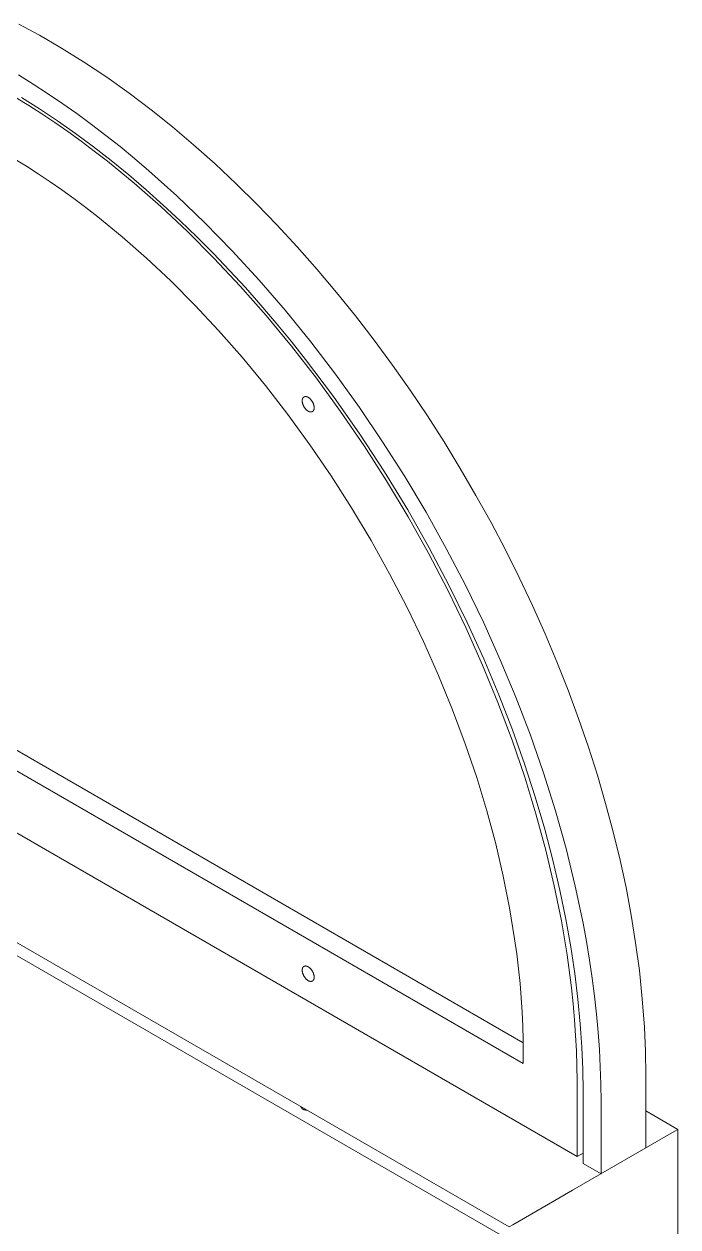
# Model space of a CAD drawing. Header units: millimetres. Extents: x -124 to 15640, y 659 to 4121.
# Drawn here: x 15462.7 to 15617.5, y 3702.7 to 3987.3 of the extents above; entities that cross this region are included whole.
import ezdxf

# ---------------------------------------------------------------- set-up
doc = ezdxf.new("R2010")
doc.units = ezdxf.units.MM
doc.layers.add('ZANO_R', color=7, linetype='Continuous', lineweight=0)

msp = doc.modelspace()

# ---------------------------------------------------------------- linework, layer by layer
at = {"layer": 'ZANO_R'}
for p, q in [((15461.51, 3987.3), (15466.41, 3984.65)), ((15466.41, 3984.65), (15471.23, 3981.86)), ((15471.23, 3981.86), (15476.83, 3978.37)), ((15476.83, 3978.37), (15482.31, 3974.7)), ((15464.87, 3973.12), (15461.38, 3975.28)), ((15468.31, 3970.88), (15464.87, 3973.12)), ((15482.31, 3974.7), (15487.6, 3970.93)), ((15463.88, 3968.01), (15460.85, 3969.88)), ((15466.41, 3967.22), (15462.13, 3969.92)), ((15471.71, 3968.58), (15468.31, 3970.88)), ((15487.6, 3970.93), (15492.78, 3967.01)), ((15466.94, 3966.05), (15463.88, 3968.01)), ((15470.68, 3964.37), (15466.41, 3967.22)), ((15475.21, 3966.11), (15471.71, 3968.58)), ((15470.01, 3964), (15466.94, 3966.05)), ((15474.93, 3961.38), (15470.68, 3964.37)), ((15478.67, 3963.57), (15475.21, 3966.11)), ((15492.78, 3967.01), (15497.85, 3962.95)), ((15473.11, 3961.85), (15470.01, 3964)), ((15476.22, 3959.6), (15473.11, 3961.85)), ((15479.15, 3958.25), (15474.93, 3961.38)), ((15482.07, 3960.97), (15478.67, 3963.57)), ((15497.85, 3962.95), (15502.81, 3958.76)), ((15479.34, 3957.26), (15476.22, 3959.6)), ((15485.44, 3958.3), (15482.07, 3960.97)), ((15502.81, 3958.76), (15507.93, 3954.21)), ((15483.34, 3954.99), (15479.15, 3958.25)), ((15482.48, 3954.83), (15479.34, 3957.26)), ((15488.88, 3955.47), (15485.44, 3958.3)), ((15460.58, 3955.35), (15463.33, 3953.65)), ((15463.33, 3953.65), (15466.11, 3951.87)), ((15488.78, 3949.67), (15482.48, 3954.83)), ((15487.5, 3951.61), (15483.34, 3954.99)), ((15492.27, 3952.59), (15488.88, 3955.47)), ((15507.93, 3954.21), (15512.93, 3949.53)), ((15466.11, 3951.87), (15468.9, 3950)), ((15468.9, 3950), (15471.71, 3948.05)), ((15491.61, 3948.1), (15487.5, 3951.61)), ((15498.9, 3946.64), (15492.27, 3952.59)), ((15471.71, 3948.05), (15474.54, 3946)), ((15495.1, 3944.13), (15488.78, 3949.67)), ((15495.68, 3944.48), (15491.61, 3948.1)), ((15512.93, 3949.53), (15517.81, 3944.73)), ((15474.54, 3946), (15477.38, 3943.88)), ((15499.69, 3940.76), (15495.68, 3944.48)), ((15505.54, 3940.27), (15498.9, 3946.64)), ((15517.81, 3944.73), (15522.57, 3939.82)), ((15477.38, 3943.88), (15480.23, 3941.66)), ((15480.23, 3941.66), (15485.96, 3936.97)), ((15501.4, 3938.22), (15495.1, 3944.13)), ((15503.65, 3936.94), (15499.69, 3940.76)), ((15511.96, 3933.69), (15505.54, 3940.27)), ((15522.57, 3939.82), (15527.4, 3934.59)), ((15485.96, 3936.97), (15491.7, 3931.93)), ((15507.68, 3931.94), (15501.4, 3938.22)), ((15507.54, 3933.02), (15503.65, 3936.94)), ((15511.37, 3929.02), (15507.54, 3933.02)), ((15518.35, 3926.74), (15511.96, 3933.69)), ((15527.4, 3934.59), (15532.11, 3929.26)), ((15491.7, 3931.93), (15497.43, 3926.55)), ((15513.89, 3925.31), (15507.68, 3931.94)), ((15515.12, 3924.94), (15511.37, 3929.02)), ((15532.11, 3929.26), (15536.69, 3923.82)), ((15497.43, 3926.55), (15503.13, 3920.83)), ((15520.02, 3918.35), (15513.89, 3925.31)), ((15518.8, 3920.78), (15515.12, 3924.94)), ((15524.51, 3919.6), (15518.35, 3926.74)), ((15536.69, 3923.82), (15541.16, 3918.28)), ((15503.13, 3920.83), (15508.78, 3914.8)), ((15522.4, 3916.56), (15518.8, 3920.78)), ((15530.57, 3912.13), (15524.51, 3919.6)), ((15526.04, 3911.07), (15520.02, 3918.35)), ((15525.92, 3912.29), (15522.4, 3916.56)), ((15541.16, 3918.28), (15545.6, 3912.51)), ((15508.78, 3914.8), (15514.36, 3908.46)), ((15529.35, 3907.96), (15525.92, 3912.29)), ((15531.93, 3903.49), (15526.04, 3911.07)), ((15536.41, 3904.49), (15530.57, 3912.13)), ((15545.6, 3912.51), (15549.92, 3906.64)), ((15514.36, 3908.46), (15519.83, 3901.83)), ((15535.95, 3899.19), (15529.35, 3907.96)), ((15542.1, 3896.58), (15536.41, 3904.49)), ((15549.92, 3906.64), (15554.11, 3900.68)), ((15519.83, 3901.83), (15525.17, 3894.93)), ((15537.65, 3895.64), (15531.93, 3903.49)), ((15528.66, 3898.71), (15528.67, 3898.74)), ((15528.67, 3898.74), (15528.68, 3898.77)), ((15528.68, 3898.77), (15528.69, 3898.79)), ((15528.69, 3898.79), (15528.7, 3898.8)), ((15528.7, 3898.8), (15528.71, 3898.81)), ((15528.71, 3898.83), (15528.72, 3898.84)), ((15528.71, 3898.81), (15528.71, 3898.83)), ((15528.72, 3898.84), (15528.73, 3898.85)), ((15528.73, 3898.85), (15528.74, 3898.87)), ((15528.74, 3898.87), (15528.75, 3898.88)), ((15528.75, 3898.88), (15528.76, 3898.89)), ((15528.76, 3898.89), (15528.77, 3898.91)), ((15528.77, 3898.91), (15528.78, 3898.92)), ((15528.78, 3898.92), (15528.79, 3898.93)), ((15528.79, 3898.93), (15528.8, 3898.94)), ((15528.8, 3898.94), (15528.81, 3898.95)), ((15528.81, 3898.95), (15528.82, 3898.96)), ((15528.82, 3898.96), (15528.83, 3898.97)), ((15528.83, 3898.97), (15528.84, 3898.99)), ((15528.84, 3898.99), (15528.85, 3899)), ((15528.85, 3899), (15528.86, 3899.01)), ((15528.86, 3899.01), (15528.87, 3899.02)), ((15528.87, 3899.02), (15528.88, 3899.03)), ((15528.88, 3899.03), (15528.9, 3899.03)), ((15528.9, 3899.03), (15528.91, 3899.04)), ((15528.91, 3899.04), (15528.92, 3899.05)), ((15528.92, 3899.05), (15528.93, 3899.06)), ((15528.93, 3899.06), (15528.94, 3899.07)), ((15528.94, 3899.07), (15528.96, 3899.08)), ((15528.96, 3899.08), (15528.97, 3899.08)), ((15528.97, 3899.08), (15528.98, 3899.09)), ((15528.98, 3899.09), (15529, 3899.1)), ((15529, 3899.1), (15529.01, 3899.11)), ((15529.01, 3899.11), (15529.02, 3899.11)), ((15529.02, 3899.11), (15529.04, 3899.12)), ((15529.04, 3899.12), (15529.05, 3899.12)), ((15529.05, 3899.12), (15529.06, 3899.13)), ((15529.06, 3899.13), (15529.08, 3899.14)), ((15529.08, 3899.14), (15529.09, 3899.14)), ((15529.09, 3899.14), (15529.11, 3899.14)), ((15529.11, 3899.14), (15529.12, 3899.15)), ((15529.12, 3899.15), (15529.14, 3899.15)), ((15529.14, 3899.15), (15529.15, 3899.16)), ((15529.15, 3899.16), (15529.17, 3899.16)), ((15529.17, 3899.16), (15529.18, 3899.16)), ((15529.18, 3899.16), (15529.2, 3899.17)), ((15529.2, 3899.17), (15529.21, 3899.17)), ((15529.21, 3899.17), (15529.23, 3899.17)), ((15529.23, 3899.17), (15529.24, 3899.17)), ((15529.24, 3899.17), (15529.26, 3899.17)), ((15529.26, 3899.17), (15529.27, 3899.18)), ((15529.27, 3899.18), (15529.29, 3899.18)), ((15529.29, 3899.18), (15529.3, 3899.18)), ((15529.3, 3899.18), (15529.32, 3899.18)), ((15529.32, 3899.18), (15529.34, 3899.18)), ((15529.34, 3899.18), (15529.35, 3899.18)), ((15529.35, 3899.18), (15529.37, 3899.18)), ((15529.37, 3899.18), (15529.38, 3899.18)), ((15529.38, 3899.18), (15529.42, 3899.18)), ((15529.42, 3899.18), (15529.45, 3899.17)), ((15529.45, 3899.17), (15529.48, 3899.17)), ((15529.48, 3899.17), (15529.52, 3899.16)), ((15529.52, 3899.16), (15529.55, 3899.16)), ((15529.55, 3899.16), (15529.58, 3899.15)), ((15529.58, 3899.15), (15529.61, 3899.14)), ((15529.61, 3899.14), (15529.65, 3899.13)), ((15529.65, 3899.13), (15529.68, 3899.12)), ((15529.68, 3899.12), (15529.71, 3899.11)), ((15529.71, 3899.11), (15529.75, 3899.09)), ((15529.75, 3899.09), (15529.78, 3899.08)), ((15529.78, 3899.08), (15529.81, 3899.07)), ((15529.81, 3899.07), (15529.84, 3899.05)), ((15529.84, 3899.05), (15529.88, 3899.04)), ((15529.88, 3899.04), (15529.91, 3899.02)), ((15529.91, 3899.02), (15529.94, 3899)), ((15529.94, 3899), (15529.97, 3898.99)), ((15529.97, 3898.99), (15530, 3898.97)), ((15530, 3898.97), (15530.03, 3898.95)), ((15530.03, 3898.95), (15530.07, 3898.93)), ((15530.07, 3898.93), (15530.1, 3898.91)), ((15530.1, 3898.91), (15530.13, 3898.88)), ((15530.13, 3898.88), (15530.16, 3898.86)), ((15530.16, 3898.86), (15530.19, 3898.84)), ((15530.19, 3898.84), (15530.23, 3898.81)), ((15530.23, 3898.81), (15530.29, 3898.76)), ((15530.29, 3898.76), (15530.36, 3898.7)), ((15542.19, 3890.3), (15535.95, 3899.19)), ((15554.11, 3900.68), (15558.17, 3894.63)), ((15528.56, 3898.31), (15528.57, 3898.35)), ((15528.56, 3898.28), (15528.56, 3898.31)), ((15528.56, 3898.24), (15528.56, 3898.28)), ((15528.56, 3898.21), (15528.56, 3898.24)), ((15528.56, 3898.17), (15528.56, 3898.21)), ((15528.56, 3898.13), (15528.56, 3898.17)), ((15528.56, 3898.1), (15528.56, 3898.13)), ((15528.56, 3898.06), (15528.56, 3898.1)), ((15528.56, 3898.02), (15528.56, 3898.06)), ((15528.57, 3897.98), (15528.56, 3898.02)), ((15528.57, 3898.42), (15528.58, 3898.45)), ((15528.57, 3898.38), (15528.57, 3898.42)), ((15528.57, 3898.35), (15528.57, 3898.38)), ((15528.57, 3897.94), (15528.57, 3897.98)), ((15528.57, 3897.9), (15528.57, 3897.94)), ((15528.58, 3897.86), (15528.57, 3897.9)), ((15528.58, 3898.45), (15528.59, 3898.49)), ((15528.59, 3897.77), (15528.58, 3897.86)), ((15528.59, 3898.52), (15528.6, 3898.55)), ((15528.59, 3898.49), (15528.59, 3898.52)), ((15528.61, 3897.69), (15528.59, 3897.77)), ((15528.6, 3898.55), (15528.61, 3898.59)), ((15528.61, 3898.59), (15528.62, 3898.62)), ((15528.63, 3897.6), (15528.61, 3897.69)), ((15528.62, 3898.62), (15528.63, 3898.65)), ((15528.63, 3898.65), (15528.64, 3898.68)), ((15528.66, 3897.51), (15528.63, 3897.6)), ((15528.64, 3898.68), (15528.66, 3898.71)), ((15528.68, 3897.42), (15528.66, 3897.51)), ((15528.71, 3897.33), (15528.68, 3897.42)), ((15528.75, 3897.24), (15528.71, 3897.33)), ((15528.79, 3897.14), (15528.75, 3897.24)), ((15528.83, 3897.05), (15528.79, 3897.14)), ((15528.87, 3896.96), (15528.83, 3897.05)), ((15528.92, 3896.87), (15528.87, 3896.96)), ((15528.97, 3896.78), (15528.92, 3896.87)), ((15529.02, 3896.69), (15528.97, 3896.78)), ((15529.08, 3896.6), (15529.02, 3896.69)), ((15529.14, 3896.51), (15529.08, 3896.6)), ((15529.2, 3896.43), (15529.14, 3896.51)), ((15529.26, 3896.35), (15529.2, 3896.43)), ((15529.32, 3896.28), (15529.26, 3896.35)), ((15529.38, 3896.2), (15529.32, 3896.28)), ((15529.45, 3896.14), (15529.38, 3896.2)), ((15529.52, 3896.07), (15529.45, 3896.14)), ((15529.58, 3896.01), (15529.52, 3896.07)), ((15529.65, 3895.95), (15529.58, 3896.01)), ((15529.71, 3895.9), (15529.65, 3895.95)), ((15529.75, 3895.87), (15529.71, 3895.9)), ((15530.36, 3898.7), (15530.43, 3898.64)), ((15530.43, 3898.64), (15530.49, 3898.57)), ((15530.49, 3898.57), (15530.56, 3898.5)), ((15530.56, 3898.5), (15530.62, 3898.43)), ((15530.62, 3898.43), (15530.68, 3898.35)), ((15530.68, 3898.35), (15530.74, 3898.27)), ((15530.74, 3898.27), (15530.8, 3898.19)), ((15530.8, 3898.19), (15530.86, 3898.11)), ((15530.86, 3898.11), (15530.92, 3898.02)), ((15530.92, 3898.02), (15530.97, 3897.93)), ((15530.97, 3897.93), (15531.02, 3897.84)), ((15531.02, 3897.84), (15531.07, 3897.75)), ((15531.07, 3897.75), (15531.11, 3897.66)), ((15531.11, 3897.66), (15531.15, 3897.56)), ((15531.15, 3897.56), (15531.19, 3897.47)), ((15531.19, 3897.47), (15531.23, 3897.38)), ((15531.23, 3897.38), (15531.26, 3897.29)), ((15531.24, 3895.91), (15531.23, 3895.89)), ((15531.23, 3895.89), (15531.23, 3895.88)), ((15531.25, 3895.92), (15531.24, 3895.91)), ((15531.26, 3895.93), (15531.25, 3895.92)), ((15531.26, 3897.29), (15531.29, 3897.19)), ((15531.27, 3895.96), (15531.26, 3895.93)), ((15531.29, 3895.99), (15531.27, 3895.96)), ((15531.29, 3897.19), (15531.31, 3897.11)), ((15531.3, 3896.02), (15531.29, 3895.99)), ((15531.31, 3896.05), (15531.3, 3896.02)), ((15531.31, 3897.11), (15531.33, 3897.02)), ((15531.32, 3896.09), (15531.31, 3896.05)), ((15531.33, 3896.12), (15531.32, 3896.09)), ((15531.33, 3897.02), (15531.35, 3896.93)), ((15531.34, 3896.15), (15531.33, 3896.12)), ((15531.35, 3896.18), (15531.34, 3896.15)), ((15531.35, 3896.93), (15531.36, 3896.85)), ((15531.36, 3896.25), (15531.35, 3896.22)), ((15531.35, 3896.22), (15531.35, 3896.18)), ((15531.36, 3896.85), (15531.37, 3896.81)), ((15531.37, 3896.29), (15531.36, 3896.25)), ((15531.37, 3896.81), (15531.37, 3896.77)), ((15531.37, 3896.77), (15531.38, 3896.73)), ((15531.38, 3896.36), (15531.37, 3896.32)), ((15531.37, 3896.32), (15531.37, 3896.29)), ((15531.38, 3896.73), (15531.38, 3896.69)), ((15531.38, 3896.69), (15531.38, 3896.65)), ((15531.38, 3896.65), (15531.38, 3896.61)), ((15531.38, 3896.61), (15531.38, 3896.57)), ((15531.38, 3896.57), (15531.38, 3896.54)), ((15531.38, 3896.54), (15531.38, 3896.5)), ((15531.38, 3896.5), (15531.38, 3896.46)), ((15531.38, 3896.46), (15531.38, 3896.43)), ((15531.38, 3896.43), (15531.38, 3896.39)), ((15531.38, 3896.39), (15531.38, 3896.36)), ((15547.56, 3888.5), (15542.1, 3896.58)), ((15525.17, 3894.93), (15530.37, 3887.78)), ((15529.78, 3895.85), (15529.75, 3895.87)), ((15529.81, 3895.82), (15529.78, 3895.85)), ((15529.84, 3895.8), (15529.81, 3895.82)), ((15529.88, 3895.78), (15529.84, 3895.8)), ((15529.91, 3895.76), (15529.88, 3895.78)), ((15529.94, 3895.74), (15529.91, 3895.76)), ((15529.97, 3895.72), (15529.94, 3895.74)), ((15530, 3895.7), (15529.97, 3895.72)), ((15530.03, 3895.69), (15530, 3895.7)), ((15530.07, 3895.67), (15530.03, 3895.69)), ((15530.1, 3895.65), (15530.07, 3895.67)), ((15530.13, 3895.64), (15530.1, 3895.65)), ((15530.16, 3895.62), (15530.13, 3895.64)), ((15530.19, 3895.61), (15530.16, 3895.62)), ((15530.23, 3895.6), (15530.19, 3895.61)), ((15530.26, 3895.59), (15530.23, 3895.6)), ((15530.29, 3895.58), (15530.26, 3895.59)), ((15530.33, 3895.57), (15530.29, 3895.58)), ((15530.36, 3895.56), (15530.33, 3895.57)), ((15530.39, 3895.55), (15530.36, 3895.56)), ((15530.43, 3895.54), (15530.39, 3895.55)), ((15530.46, 3895.54), (15530.43, 3895.54)), ((15530.49, 3895.53), (15530.46, 3895.54)), ((15530.52, 3895.53), (15530.49, 3895.53)), ((15530.56, 3895.53), (15530.52, 3895.53)), ((15530.57, 3895.53), (15530.56, 3895.53)), ((15530.59, 3895.53), (15530.57, 3895.53)), ((15530.6, 3895.53), (15530.59, 3895.53)), ((15530.62, 3895.53), (15530.6, 3895.53)), ((15530.64, 3895.53), (15530.62, 3895.53)), ((15530.65, 3895.53), (15530.64, 3895.53)), ((15530.67, 3895.53), (15530.65, 3895.53)), ((15530.68, 3895.53), (15530.67, 3895.53)), ((15530.7, 3895.53), (15530.68, 3895.53)), ((15530.71, 3895.53), (15530.7, 3895.53)), ((15530.73, 3895.54), (15530.71, 3895.53)), ((15530.74, 3895.54), (15530.73, 3895.54)), ((15530.76, 3895.54), (15530.74, 3895.54)), ((15530.77, 3895.55), (15530.76, 3895.54)), ((15530.79, 3895.55), (15530.77, 3895.55)), ((15530.8, 3895.55), (15530.79, 3895.55)), ((15530.82, 3895.56), (15530.8, 3895.55)), ((15530.83, 3895.56), (15530.82, 3895.56)), ((15530.85, 3895.57), (15530.83, 3895.56)), ((15530.86, 3895.57), (15530.85, 3895.57)), ((15530.88, 3895.58), (15530.86, 3895.57)), ((15530.89, 3895.58), (15530.88, 3895.58)), ((15530.9, 3895.59), (15530.89, 3895.58)), ((15530.92, 3895.59), (15530.9, 3895.59)), ((15530.93, 3895.6), (15530.92, 3895.59)), ((15530.94, 3895.61), (15530.93, 3895.6)), ((15530.96, 3895.61), (15530.94, 3895.61)), ((15530.97, 3895.62), (15530.96, 3895.61)), ((15530.98, 3895.63), (15530.97, 3895.62)), ((15531, 3895.64), (15530.98, 3895.63)), ((15531.01, 3895.64), (15531, 3895.64)), ((15531.02, 3895.65), (15531.01, 3895.64)), ((15531.03, 3895.66), (15531.02, 3895.65)), ((15531.04, 3895.67), (15531.03, 3895.66)), ((15531.06, 3895.68), (15531.04, 3895.67)), ((15531.07, 3895.69), (15531.06, 3895.68)), ((15531.08, 3895.7), (15531.07, 3895.69)), ((15531.09, 3895.71), (15531.08, 3895.7)), ((15531.1, 3895.72), (15531.09, 3895.71)), ((15531.11, 3895.73), (15531.1, 3895.72)), ((15531.12, 3895.74), (15531.11, 3895.73)), ((15531.13, 3895.75), (15531.12, 3895.74)), ((15531.14, 3895.76), (15531.13, 3895.75)), ((15531.15, 3895.78), (15531.14, 3895.76)), ((15531.16, 3895.79), (15531.15, 3895.78)), ((15531.17, 3895.8), (15531.16, 3895.79)), ((15531.18, 3895.81), (15531.17, 3895.8)), ((15531.19, 3895.82), (15531.18, 3895.81)), ((15531.2, 3895.84), (15531.19, 3895.82)), ((15531.21, 3895.85), (15531.2, 3895.84)), ((15531.22, 3895.86), (15531.21, 3895.85)), ((15531.23, 3895.88), (15531.22, 3895.86)), ((15543.18, 3887.54), (15537.65, 3895.64)), ((15558.17, 3894.63), (15562.14, 3888.43)), ((15548.05, 3881.34), (15542.19, 3890.3)), ((15530.37, 3887.78), (15535.4, 3880.41)), ((15548.51, 3879.23), (15543.18, 3887.54)), ((15552.82, 3880.23), (15547.56, 3888.5)), ((15562.14, 3888.43), (15565.97, 3882.15)), ((15580.86, 3746.31), (15339.05, 3885.92)), ((15580.88, 3741.4), (15334.81, 3883.47)), ((15565.97, 3882.15), (15569.67, 3875.8)), ((15535.4, 3880.41), (15540.23, 3872.85)), ((15553.51, 3872.36), (15548.05, 3881.34)), ((15553.6, 3870.74), (15548.51, 3879.23)), ((15557.85, 3871.81), (15552.82, 3880.23)), ((15322.08, 3876.12), (15593.61, 3719.36)), ((15569.67, 3875.8), (15573.24, 3869.36)), ((15540.23, 3872.85), (15544.85, 3865.12)), ((15558.59, 3863.41), (15553.51, 3872.36)), ((15558.43, 3862.1), (15553.6, 3870.74)), ((15562.63, 3863.24), (15557.85, 3871.81)), ((15573.24, 3869.36), (15576.65, 3862.88)), ((15544.85, 3865.12), (15549.23, 3857.25)), ((15562.99, 3853.35), (15558.43, 3862.1)), ((15563.28, 3854.53), (15558.59, 3863.41)), ((15567.17, 3854.55), (15562.63, 3863.24)), ((15576.65, 3862.88), (15579.92, 3856.33)), ((15549.23, 3857.25), (15553.37, 3849.28)), ((15579.92, 3856.33), (15583.05, 3849.71)), ((15567.26, 3844.52), (15562.99, 3853.35)), ((15567.59, 3845.75), (15563.28, 3854.53)), ((15571.43, 3845.79), (15567.17, 3854.55)), ((15577.53, 3702.72), (15321.73, 3850.41)), ((15553.37, 3849.28), (15557.23, 3841.25)), ((15583.05, 3849.71), (15586.04, 3843.03)), ((15571.52, 3837.11), (15567.59, 3845.75)), ((15575.43, 3836.91), (15571.43, 3845.79)), ((15571.23, 3835.65), (15567.26, 3844.52)), ((15586.04, 3843.03), (15588.83, 3836.41)), ((15577.53, 3699.66), (15334.46, 3839.99)), ((15557.23, 3841.25), (15560.83, 3833.17)), ((15575.08, 3828.64), (15571.52, 3837.11)), ((15579.13, 3828.03), (15575.43, 3836.91)), ((15588.83, 3836.41), (15591.47, 3829.73)), ((15574.88, 3826.76), (15571.23, 3835.65)), ((15560.83, 3833.17), (15564.13, 3825.09)), ((15578.29, 3820.36), (15575.08, 3828.64)), ((15582.57, 3819.04), (15579.13, 3828.03)), ((15591.47, 3829.73), (15593.96, 3822.99)), ((15564.13, 3825.09), (15567.14, 3817.04)), ((15578.21, 3817.91), (15574.88, 3826.76)), ((15593.96, 3822.99), (15596.29, 3816.2)), ((15581.15, 3812.29), (15578.29, 3820.36)), ((15567.14, 3817.04), (15569.84, 3809.04)), ((15581.21, 3809.12), (15578.21, 3817.91)), ((15585.67, 3810.13), (15582.57, 3819.04)), ((15596.29, 3816.2), (15598.4, 3809.59)), ((15583.69, 3804.45), (15581.15, 3812.29)), ((15569.84, 3809.04), (15572.24, 3801.13)), ((15583.87, 3800.42), (15581.21, 3809.12)), ((15588.5, 3801.13), (15585.67, 3810.13)), ((15598.4, 3809.59), (15600.36, 3802.92)), ((15585.93, 3796.84), (15583.69, 3804.45)), ((15600.36, 3802.92), (15602.15, 3796.21)), ((15572.24, 3801.13), (15574.34, 3793.34)), ((15586.21, 3791.84), (15583.87, 3800.42)), ((15590.98, 3792.27), (15588.5, 3801.13)), ((15587.87, 3789.49), (15585.93, 3796.84)), ((15602.15, 3796.21), (15603.78, 3789.46)), ((15574.34, 3793.34), (15576.13, 3785.69)), ((15588.2, 3783.42), (15586.21, 3791.84)), ((15593.18, 3783.34), (15590.98, 3792.27)), ((15589.54, 3782.39), (15587.87, 3789.49)), ((15603.78, 3789.46), (15605.18, 3782.99)), ((15576.13, 3785.69), (15577.63, 3778.19)), ((15589.88, 3775.17), (15588.2, 3783.42)), ((15590.95, 3775.55), (15589.54, 3782.39)), ((15595.01, 3774.62), (15593.18, 3783.34)), ((15605.18, 3782.99), (15606.41, 3776.49)), ((15577.63, 3778.19), (15578.83, 3770.89)), ((15606.41, 3776.49), (15607.46, 3769.95)), ((15591.23, 3767.12), (15589.88, 3775.17)), ((15592.12, 3768.97), (15590.95, 3775.55)), ((15595.82, 3770.24), (15595.01, 3774.62)), ((15578.83, 3770.89), (15579.32, 3767.31)), ((15593.07, 3762.66), (15592.12, 3768.97)), ((15596.55, 3765.85), (15595.82, 3770.24)), ((15607.46, 3769.95), (15608.34, 3763.39)), ((15579.32, 3767.31), (15579.74, 3763.79)), ((15592.26, 3759.3), (15591.23, 3767.12)), ((15597.18, 3761.61), (15596.55, 3765.85)), ((15528.56, 3763.59), (15528.57, 3763.63)), ((15528.56, 3763.56), (15528.56, 3763.59)), ((15528.56, 3763.52), (15528.56, 3763.56)), ((15528.56, 3763.48), (15528.56, 3763.52)), ((15528.56, 3763.45), (15528.56, 3763.48)), ((15528.56, 3763.41), (15528.56, 3763.45)), ((15528.56, 3763.37), (15528.56, 3763.41)), ((15528.56, 3763.34), (15528.56, 3763.37)), ((15528.56, 3763.3), (15528.56, 3763.34)), ((15528.57, 3763.26), (15528.56, 3763.3)), ((15528.57, 3763.7), (15528.58, 3763.73)), ((15528.57, 3763.66), (15528.57, 3763.7)), ((15528.57, 3763.63), (15528.57, 3763.66)), ((15528.57, 3763.22), (15528.57, 3763.26)), ((15528.57, 3763.18), (15528.57, 3763.22)), ((15528.58, 3763.14), (15528.57, 3763.18)), ((15528.58, 3763.73), (15528.59, 3763.77)), ((15528.59, 3763.05), (15528.58, 3763.14)), ((15528.59, 3763.8), (15528.6, 3763.83)), ((15528.59, 3763.77), (15528.59, 3763.8)), ((15528.61, 3762.97), (15528.59, 3763.05)), ((15528.6, 3763.83), (15528.61, 3763.87)), ((15528.61, 3763.87), (15528.62, 3763.9)), ((15528.63, 3762.88), (15528.61, 3762.97)), ((15528.62, 3763.9), (15528.63, 3763.93)), ((15528.63, 3763.93), (15528.64, 3763.96)), ((15528.66, 3762.79), (15528.63, 3762.88)), ((15528.64, 3763.96), (15528.66, 3763.99)), ((15528.66, 3763.99), (15528.67, 3764.02)), ((15528.68, 3762.7), (15528.66, 3762.79)), ((15528.67, 3764.02), (15528.68, 3764.05)), ((15528.68, 3764.05), (15528.69, 3764.06)), ((15528.71, 3762.61), (15528.68, 3762.7)), ((15528.69, 3764.06), (15528.7, 3764.08)), ((15528.7, 3764.08), (15528.71, 3764.09)), ((15528.71, 3764.11), (15528.72, 3764.12)), ((15528.71, 3764.09), (15528.71, 3764.11)), ((15528.75, 3762.51), (15528.71, 3762.61)), ((15528.72, 3764.12), (15528.73, 3764.13)), ((15528.73, 3764.13), (15528.74, 3764.15)), ((15528.74, 3764.15), (15528.75, 3764.16)), ((15528.75, 3764.16), (15528.76, 3764.17)), ((15528.79, 3762.42), (15528.75, 3762.51)), ((15528.76, 3764.17), (15528.77, 3764.18)), ((15528.77, 3764.18), (15528.78, 3764.2)), ((15528.78, 3764.2), (15528.79, 3764.21)), ((15528.79, 3764.21), (15528.8, 3764.22)), ((15528.83, 3762.33), (15528.79, 3762.42)), ((15528.8, 3764.22), (15528.81, 3764.23)), ((15528.81, 3764.23), (15528.82, 3764.24)), ((15528.82, 3764.24), (15528.83, 3764.25)), ((15528.83, 3764.25), (15528.84, 3764.26)), ((15528.87, 3762.24), (15528.83, 3762.33)), ((15528.84, 3764.26), (15528.85, 3764.27)), ((15528.85, 3764.27), (15528.86, 3764.28)), ((15528.86, 3764.28), (15528.87, 3764.29)), ((15528.87, 3764.29), (15528.88, 3764.3)), ((15528.92, 3762.14), (15528.87, 3762.24)), ((15528.88, 3764.3), (15528.9, 3764.31)), ((15528.9, 3764.31), (15528.91, 3764.32)), ((15528.91, 3764.32), (15528.92, 3764.33)), ((15528.92, 3764.33), (15528.93, 3764.34)), ((15528.97, 3762.05), (15528.92, 3762.14)), ((15528.93, 3764.34), (15528.94, 3764.35)), ((15528.94, 3764.35), (15528.96, 3764.36)), ((15528.96, 3764.36), (15528.97, 3764.36)), ((15528.97, 3764.36), (15528.98, 3764.37)), ((15528.98, 3764.37), (15529, 3764.38)), ((15529, 3764.38), (15529.01, 3764.38)), ((15529.01, 3764.38), (15529.02, 3764.39)), ((15529.02, 3764.39), (15529.04, 3764.4)), ((15529.04, 3764.4), (15529.05, 3764.4)), ((15529.05, 3764.4), (15529.06, 3764.41)), ((15529.06, 3764.41), (15529.08, 3764.41)), ((15529.08, 3764.41), (15529.09, 3764.42)), ((15529.09, 3764.42), (15529.11, 3764.42)), ((15529.11, 3764.42), (15529.12, 3764.43)), ((15529.12, 3764.43), (15529.14, 3764.43)), ((15529.14, 3764.43), (15529.15, 3764.44)), ((15529.15, 3764.44), (15529.17, 3764.44)), ((15529.17, 3764.44), (15529.18, 3764.44)), ((15529.18, 3764.44), (15529.2, 3764.44)), ((15529.2, 3764.44), (15529.21, 3764.45)), ((15529.21, 3764.45), (15529.23, 3764.45)), ((15529.23, 3764.45), (15529.24, 3764.45)), ((15529.24, 3764.45), (15529.26, 3764.45)), ((15529.26, 3764.45), (15529.27, 3764.45)), ((15529.27, 3764.45), (15529.29, 3764.46)), ((15529.29, 3764.46), (15529.3, 3764.46)), ((15529.3, 3764.46), (15529.32, 3764.46)), ((15529.32, 3764.46), (15529.34, 3764.46)), ((15529.34, 3764.46), (15529.35, 3764.46)), ((15529.35, 3764.46), (15529.37, 3764.46)), ((15529.37, 3764.46), (15529.38, 3764.46)), ((15529.38, 3764.46), (15529.42, 3764.45)), ((15529.42, 3764.45), (15529.45, 3764.45)), ((15529.45, 3764.45), (15529.48, 3764.45)), ((15529.48, 3764.45), (15529.52, 3764.44)), ((15529.52, 3764.44), (15529.55, 3764.43)), ((15529.55, 3764.43), (15529.58, 3764.43)), ((15529.58, 3764.43), (15529.61, 3764.42)), ((15529.61, 3764.42), (15529.65, 3764.41)), ((15529.65, 3764.41), (15529.68, 3764.4)), ((15529.68, 3764.4), (15529.71, 3764.39)), ((15529.71, 3764.39), (15529.75, 3764.37)), ((15529.75, 3764.37), (15529.78, 3764.36)), ((15529.78, 3764.36), (15529.81, 3764.35)), ((15529.81, 3764.35), (15529.84, 3764.33)), ((15529.84, 3764.33), (15529.88, 3764.32)), ((15529.88, 3764.32), (15529.91, 3764.3)), ((15529.91, 3764.3), (15529.94, 3764.28)), ((15529.94, 3764.28), (15529.97, 3764.26)), ((15529.97, 3764.26), (15530, 3764.25)), ((15530, 3764.25), (15530.03, 3764.23)), ((15530.03, 3764.23), (15530.07, 3764.21)), ((15530.07, 3764.21), (15530.1, 3764.18)), ((15530.1, 3764.18), (15530.13, 3764.16)), ((15530.13, 3764.16), (15530.16, 3764.14)), ((15530.16, 3764.14), (15530.19, 3764.11)), ((15530.19, 3764.11), (15530.23, 3764.09)), ((15530.23, 3764.09), (15530.29, 3764.03)), ((15530.29, 3764.03), (15530.36, 3763.98)), ((15530.36, 3763.98), (15530.43, 3763.91)), ((15530.43, 3763.91), (15530.49, 3763.85)), ((15530.49, 3763.85), (15530.56, 3763.78)), ((15530.56, 3763.78), (15530.62, 3763.71)), ((15530.62, 3763.71), (15530.68, 3763.63)), ((15530.68, 3763.63), (15530.74, 3763.55)), ((15530.74, 3763.55), (15530.8, 3763.47)), ((15530.8, 3763.47), (15530.86, 3763.38)), ((15530.86, 3763.38), (15530.92, 3763.3)), ((15530.92, 3763.3), (15530.97, 3763.21)), ((15530.97, 3763.21), (15531.02, 3763.12)), ((15531.02, 3763.12), (15531.07, 3763.03)), ((15531.07, 3763.03), (15531.11, 3762.93)), ((15531.11, 3762.93), (15531.15, 3762.84)), ((15531.15, 3762.84), (15531.19, 3762.75)), ((15531.19, 3762.75), (15531.23, 3762.66)), ((15531.23, 3762.66), (15531.26, 3762.56)), ((15531.26, 3762.56), (15531.29, 3762.47)), ((15531.29, 3762.47), (15531.31, 3762.38)), ((15531.31, 3762.38), (15531.33, 3762.3)), ((15531.33, 3762.3), (15531.35, 3762.21)), ((15531.35, 3762.21), (15531.36, 3762.13)), ((15579.74, 3763.79), (15580.1, 3760.32)), ((15593.81, 3756.6), (15593.07, 3762.66)), ((15608.34, 3763.39), (15609.04, 3756.68)), ((15529.02, 3761.96), (15528.97, 3762.05)), ((15529.08, 3761.88), (15529.02, 3761.96)), ((15529.14, 3761.79), (15529.08, 3761.88)), ((15529.2, 3761.71), (15529.14, 3761.79)), ((15529.26, 3761.63), (15529.2, 3761.71)), ((15529.32, 3761.56), (15529.26, 3761.63)), ((15529.38, 3761.48), (15529.32, 3761.56)), ((15529.45, 3761.41), (15529.38, 3761.48)), ((15529.52, 3761.35), (15529.45, 3761.41)), ((15529.58, 3761.29), (15529.52, 3761.35)), ((15529.65, 3761.23), (15529.58, 3761.29)), ((15529.71, 3761.17), (15529.65, 3761.23)), ((15529.75, 3761.15), (15529.71, 3761.17)), ((15529.78, 3761.12), (15529.75, 3761.15)), ((15529.81, 3761.1), (15529.78, 3761.12)), ((15529.84, 3761.08), (15529.81, 3761.1)), ((15529.88, 3761.06), (15529.84, 3761.08)), ((15529.91, 3761.04), (15529.88, 3761.06)), ((15529.94, 3761.02), (15529.91, 3761.04)), ((15529.97, 3761), (15529.94, 3761.02)), ((15530, 3760.98), (15529.97, 3761)), ((15530.03, 3760.96), (15530, 3760.98)), ((15530.07, 3760.95), (15530.03, 3760.96)), ((15530.1, 3760.93), (15530.07, 3760.95)), ((15530.13, 3760.92), (15530.1, 3760.93)), ((15530.16, 3760.9), (15530.13, 3760.92)), ((15530.19, 3760.89), (15530.16, 3760.9)), ((15530.23, 3760.88), (15530.19, 3760.89)), ((15530.26, 3760.87), (15530.23, 3760.88)), ((15530.29, 3760.85), (15530.26, 3760.87)), ((15530.33, 3760.84), (15530.29, 3760.85)), ((15530.36, 3760.84), (15530.33, 3760.84)), ((15530.39, 3760.83), (15530.36, 3760.84)), ((15530.43, 3760.82), (15530.39, 3760.83)), ((15530.46, 3760.82), (15530.43, 3760.82)), ((15530.49, 3760.81), (15530.46, 3760.82)), ((15530.52, 3760.81), (15530.49, 3760.81)), ((15530.56, 3760.81), (15530.52, 3760.81)), ((15530.57, 3760.81), (15530.56, 3760.81)), ((15530.59, 3760.81), (15530.57, 3760.81)), ((15530.6, 3760.81), (15530.59, 3760.81)), ((15530.62, 3760.81), (15530.6, 3760.81)), ((15530.64, 3760.81), (15530.62, 3760.81)), ((15530.65, 3760.81), (15530.64, 3760.81)), ((15530.67, 3760.81), (15530.65, 3760.81)), ((15530.68, 3760.81), (15530.67, 3760.81)), ((15530.7, 3760.81), (15530.68, 3760.81)), ((15530.71, 3760.81), (15530.7, 3760.81)), ((15530.73, 3760.81), (15530.71, 3760.81)), ((15530.74, 3760.82), (15530.73, 3760.81)), ((15530.76, 3760.82), (15530.74, 3760.82)), ((15530.77, 3760.82), (15530.76, 3760.82)), ((15530.79, 3760.83), (15530.77, 3760.82)), ((15530.8, 3760.83), (15530.79, 3760.83)), ((15530.82, 3760.83), (15530.8, 3760.83)), ((15530.83, 3760.84), (15530.82, 3760.83)), ((15530.85, 3760.84), (15530.83, 3760.84)), ((15530.86, 3760.85), (15530.85, 3760.84)), ((15530.88, 3760.85), (15530.86, 3760.85)), ((15530.89, 3760.86), (15530.88, 3760.85)), ((15530.9, 3760.87), (15530.89, 3760.86)), ((15530.92, 3760.87), (15530.9, 3760.87)), ((15530.93, 3760.88), (15530.92, 3760.87)), ((15530.94, 3760.88), (15530.93, 3760.88)), ((15530.96, 3760.89), (15530.94, 3760.88)), ((15530.97, 3760.9), (15530.96, 3760.89)), ((15530.98, 3760.91), (15530.97, 3760.9)), ((15531, 3760.91), (15530.98, 3760.91)), ((15531.01, 3760.92), (15531, 3760.91)), ((15531.02, 3760.93), (15531.01, 3760.92)), ((15531.03, 3760.94), (15531.02, 3760.93)), ((15531.04, 3760.95), (15531.03, 3760.94)), ((15531.06, 3760.96), (15531.04, 3760.95)), ((15531.07, 3760.97), (15531.06, 3760.96)), ((15531.08, 3760.98), (15531.07, 3760.97)), ((15531.09, 3760.99), (15531.08, 3760.98)), ((15531.1, 3761), (15531.09, 3760.99)), ((15531.11, 3761.01), (15531.1, 3761)), ((15531.12, 3761.02), (15531.11, 3761.01)), ((15531.13, 3761.03), (15531.12, 3761.02)), ((15531.14, 3761.04), (15531.13, 3761.03)), ((15531.15, 3761.05), (15531.14, 3761.04)), ((15531.16, 3761.07), (15531.15, 3761.05)), ((15531.17, 3761.08), (15531.16, 3761.07)), ((15531.18, 3761.09), (15531.17, 3761.08)), ((15531.19, 3761.1), (15531.18, 3761.09)), ((15531.2, 3761.12), (15531.19, 3761.1)), ((15531.21, 3761.13), (15531.2, 3761.12)), ((15531.22, 3761.14), (15531.21, 3761.13)), ((15531.23, 3761.16), (15531.22, 3761.14)), ((15531.24, 3761.18), (15531.23, 3761.17)), ((15531.23, 3761.17), (15531.23, 3761.16)), ((15531.25, 3761.2), (15531.24, 3761.18)), ((15531.26, 3761.21), (15531.25, 3761.2)), ((15531.27, 3761.24), (15531.26, 3761.21)), ((15531.29, 3761.27), (15531.27, 3761.24)), ((15531.3, 3761.3), (15531.29, 3761.27)), ((15531.31, 3761.33), (15531.3, 3761.3)), ((15531.32, 3761.36), (15531.31, 3761.33)), ((15531.33, 3761.4), (15531.32, 3761.36)), ((15531.34, 3761.43), (15531.33, 3761.4)), ((15531.35, 3761.46), (15531.34, 3761.43)), ((15531.36, 3761.53), (15531.35, 3761.5)), ((15531.35, 3761.5), (15531.35, 3761.46)), ((15531.36, 3762.13), (15531.37, 3762.08)), ((15531.37, 3761.57), (15531.36, 3761.53)), ((15531.37, 3762.08), (15531.37, 3762.04)), ((15531.37, 3762.04), (15531.38, 3762)), ((15531.38, 3761.64), (15531.37, 3761.6)), ((15531.37, 3761.6), (15531.37, 3761.57)), ((15531.38, 3762), (15531.38, 3761.96)), ((15531.38, 3761.96), (15531.38, 3761.93)), ((15531.38, 3761.93), (15531.38, 3761.89)), ((15531.38, 3761.89), (15531.38, 3761.85)), ((15531.38, 3761.85), (15531.38, 3761.81)), ((15531.38, 3761.81), (15531.38, 3761.78)), ((15531.38, 3761.78), (15531.38, 3761.74)), ((15531.38, 3761.74), (15531.38, 3761.71)), ((15531.38, 3761.71), (15531.38, 3761.67)), ((15531.38, 3761.67), (15531.38, 3761.64)), ((15580.1, 3760.32), (15580.38, 3756.9)), ((15592.67, 3755.47), (15592.26, 3759.3)), ((15597.73, 3757.35), (15597.18, 3761.61)), ((15580.38, 3756.9), (15580.6, 3753.55)), ((15594.36, 3750.79), (15593.81, 3756.6)), ((15598.2, 3753.09), (15597.73, 3757.35)), ((15609.04, 3756.68), (15609.54, 3749.95)), ((15593, 3751.71), (15592.67, 3755.47)), ((15580.6, 3753.55), (15580.76, 3750.26)), ((15593.26, 3748.01), (15593, 3751.71)), ((15594.74, 3745.24), (15594.36, 3750.79)), ((15598.59, 3748.82), (15598.2, 3753.09)), ((15580.76, 3750.26), (15580.85, 3747.02)), ((15593.44, 3744.38), (15593.26, 3748.01)), ((15598.88, 3744.73), (15598.59, 3748.82)), ((15609.54, 3749.95), (15609.79, 3744.25)), ((15580.85, 3747.02), (15580.88, 3743.85)), ((15594.95, 3739.94), (15594.74, 3745.24)), ((15580.88, 3743.85), (15580.88, 3741.4)), ((15593.56, 3740.81), (15593.44, 3744.38)), ((15599.09, 3740.63), (15598.88, 3744.73)), ((15609.79, 3744.25), (15609.87, 3738.54)), ((15593.61, 3737.32), (15593.56, 3740.81)), ((15595.02, 3734.87), (15594.95, 3739.94)), ((15599.22, 3736.52), (15599.09, 3740.63)), ((15593.61, 3719.36), (15593.61, 3737.32)), ((15599.27, 3732.42), (15599.22, 3736.52)), ((15609.87, 3738.54), (15609.87, 3721.4)), ((15595.02, 3717.72), (15595.02, 3734.87)), ((15528.2, 3731.21), (15528.22, 3731.16)), ((15528.22, 3731.16), (15528.24, 3731.12)), ((15528.24, 3731.12), (15528.27, 3731.08)), ((15528.27, 3731.08), (15528.29, 3731.03)), ((15528.29, 3731.03), (15528.32, 3730.99)), ((15528.32, 3730.99), (15528.35, 3730.95)), ((15528.35, 3730.95), (15528.38, 3730.92)), ((15528.38, 3730.92), (15528.41, 3730.88)), ((15528.41, 3730.88), (15528.44, 3730.84)), ((15528.44, 3730.84), (15528.47, 3730.81)), ((15599.27, 3732.42), (15599.27, 3715.27)), ((15528.47, 3730.81), (15528.51, 3730.77)), ((15528.51, 3730.77), (15528.54, 3730.74)), ((15528.54, 3730.74), (15528.58, 3730.71)), ((15528.58, 3730.71), (15528.62, 3730.68)), ((15528.62, 3730.68), (15528.66, 3730.65)), ((15528.66, 3730.65), (15528.7, 3730.62)), ((15528.7, 3730.62), (15528.74, 3730.59)), ((15528.74, 3730.59), (15528.78, 3730.57)), ((15528.78, 3730.57), (15528.82, 3730.54)), ((15528.82, 3730.54), (15528.87, 3730.52)), ((15528.87, 3730.52), (15528.91, 3730.5)), ((15528.91, 3730.5), (15528.95, 3730.48)), ((15528.95, 3730.48), (15529, 3730.46)), ((15529, 3730.46), (15529.05, 3730.45)), ((15529.05, 3730.45), (15529.09, 3730.43)), ((15529.09, 3730.43), (15529.14, 3730.42)), ((15529.14, 3730.42), (15529.19, 3730.41)), ((15529.19, 3730.41), (15529.23, 3730.4)), ((15529.23, 3730.4), (15529.28, 3730.39)), ((15529.28, 3730.39), (15529.33, 3730.39)), ((15529.33, 3730.39), (15529.38, 3730.38)), ((15529.38, 3730.38), (15529.43, 3730.38)), ((15529.43, 3730.38), (15529.48, 3730.38)), ((15529.48, 3730.38), (15529.53, 3730.38)), ((15529.53, 3730.38), (15529.57, 3730.38)), ((15529.57, 3730.38), (15529.62, 3730.38)), ((15609.87, 3730.17), (15617.47, 3725.78)), ((15592.55, 3711.4), (15616.59, 3725.28)), ((15617.47, 3725.78), (15616.59, 3725.28)), ((15617.47, 3725.78), (15617.47, 3725.78)), ((15617.47, 3725.78), (15617.47, 3351.63)), ((15593.61, 3719.36), (15595.02, 3720.18)), ((15599.27, 3715.27), (15595.02, 3717.72)), ((15592.55, 3711.4), (15588.31, 3708.95)), ((15578.41, 3703.23), (15588.31, 3708.95)), ((15578.41, 3703.23), (15577.53, 3702.72))]:
    msp.add_line(p, q, dxfattribs=at)

doc.saveas('drawing.dxf')
